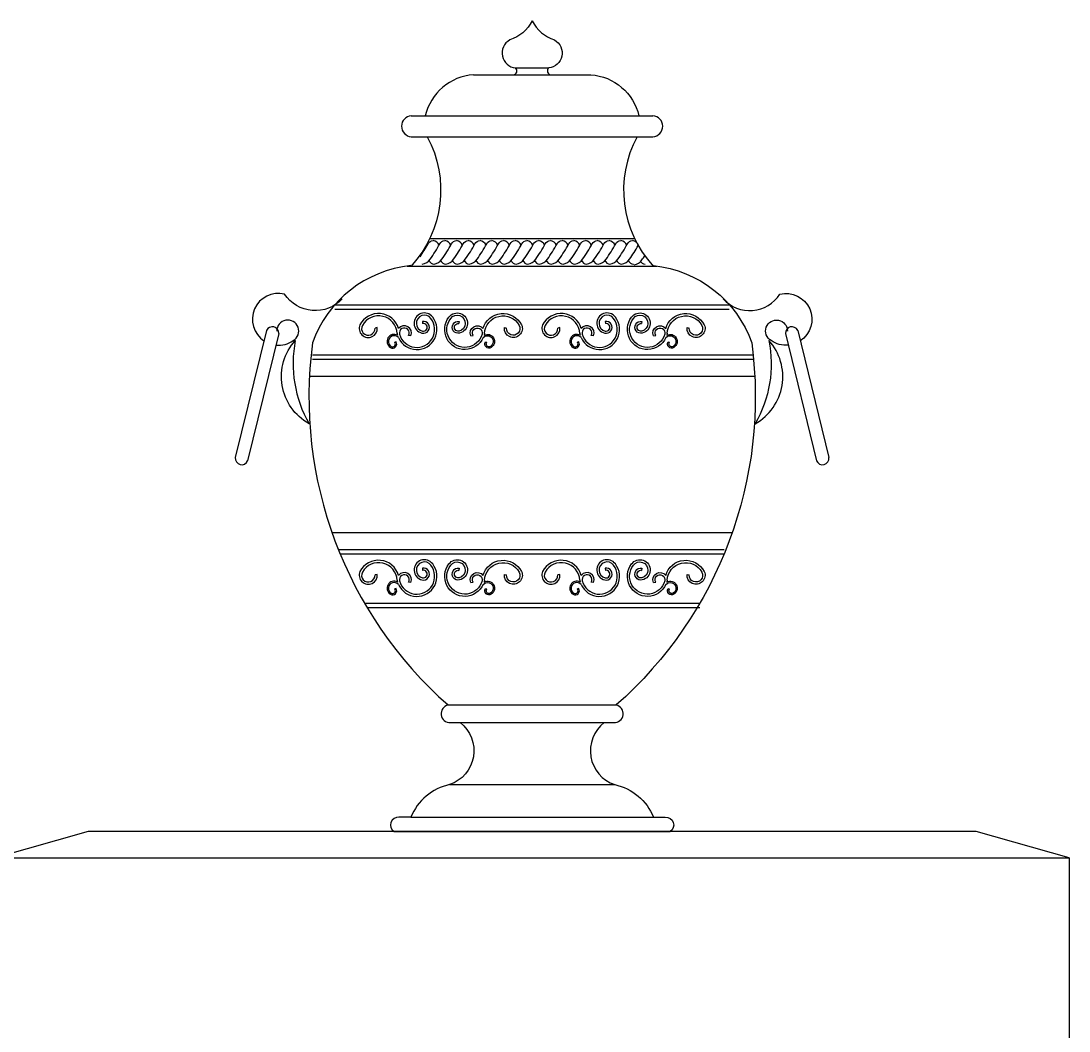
# Model space of a CAD drawing. Header units: metres. Extents: x 391 to 4074, y 4249 to 5891.
# Drawn here: x 3284 to 4074, y 5128 to 5891 of the extents above; entities that cross this region are included whole.
import ezdxf

# ---------------------------------------------------------------- set-up
doc = ezdxf.new("R2010")
doc.units = ezdxf.units.M
doc.layers.add('4', color=4, linetype='Continuous')

msp = doc.modelspace()

# ---------------------------------------------------------------- linework, layer by layer
for p, q in [((3656.75, 5855.02), (3681.72, 5855.02)), ((3625.03, 5849.95), (3713.44, 5849.95)), ((3578.08, 5818.99), (3760.39, 5818.99)), ((3578.08, 5803.17), (3760.39, 5803.17)), ((3592.01, 5726.46), (3746.46, 5726.46)), ((3575.05, 5705.44), (3763.42, 5705.44)), ((3520.5, 5676.19), (3817.98, 5676.19)), ((3520.5, 5672.99), (3817.98, 5672.99)), ((3586.52, 5663.82), (3586.65, 5662.15)), ((3614.15, 5663.82), (3614.02, 5662.15)), ((3724.33, 5663.82), (3724.46, 5662.15)), ((3751.95, 5663.82), (3751.82, 5662.15)), ((3552.37, 5659.1), (3550.73, 5658.69)), ((3577.77, 5653.03), (3576, 5653.21)), ((3622.9, 5653.03), (3624.67, 5653.21)), ((3648.3, 5659.1), (3649.94, 5658.69)), ((3690.17, 5659.1), (3688.53, 5658.69)), ((3715.57, 5653.03), (3713.8, 5653.21)), ((3760.71, 5653.03), (3762.48, 5653.21)), ((3786.11, 5659.1), (3787.75, 5658.69)), ((3566.63, 5648.37), (3565.58, 5648.13)), ((3634.04, 5648.37), (3635.09, 5648.13)), ((3704.43, 5648.37), (3703.38, 5648.13)), ((3771.85, 5648.37), (3772.9, 5648.13)), ((3503.57, 5638.6), (3835.97, 5638.6)), ((3503.57, 5635.4), (3835.97, 5635.4)), ((3501.26, 5622.6), (3837.21, 5622.6)), ((3518.18, 5504.46), (3820.29, 5504.46)), ((3522.98, 5491.66), (3814.2, 5491.66)), ((3524.28, 5488.46), (3814.2, 5488.46)), ((3552.37, 5472.88), (3550.73, 5472.47)), ((3586.52, 5477.6), (3586.65, 5475.93)), ((3614.15, 5477.6), (3614.02, 5475.93)), ((3648.3, 5472.88), (3649.94, 5472.47)), ((3690.17, 5472.88), (3688.53, 5472.47)), ((3724.33, 5477.6), (3724.46, 5475.93)), ((3751.95, 5477.6), (3751.82, 5475.93)), ((3786.11, 5472.88), (3787.75, 5472.47)), ((3577.77, 5466.81), (3576, 5466.98)), ((3622.9, 5466.81), (3624.67, 5466.98)), ((3715.57, 5466.81), (3713.8, 5466.98)), ((3760.71, 5466.81), (3762.48, 5466.98)), ((3566.63, 5462.15), (3565.58, 5461.9)), ((3634.04, 5462.15), (3635.09, 5461.9)), ((3704.43, 5462.15), (3703.38, 5461.9)), ((3771.85, 5462.15), (3772.9, 5461.9)), ((3542.73, 5451.12), (3795.74, 5451.12)), ((3544.61, 5447.92), (3795.74, 5447.92)), ((3605.78, 5374.35), (3732.69, 5374.35)), ((3606.98, 5361.06), (3731.49, 5361.06)), ((3606.97, 5314.26), (3731.5, 5314.26)), ((3577.75, 5289.63), (3760.72, 5289.63)), ((3565.09, 5278.89), (3773.38, 5278.89))]:
    msp.add_line(p, q)
for points in [[(3669.24, 5890.52, -0.2), (3652.33, 5876.16, 0.73), (3656.75, 5855.02, -0.9)], [(3625.03, 5849.95, 0.33), (3588.67, 5818.91, 1.3)], [(3590.05, 5803.17, -0.32), (3577.91, 5705.53, 0.62)], [(3584.81, 5712.65, 0.02), (3590.7, 5722.26, -0.25), (3594.54, 5724.75, -3.4)], [(3586.36, 5707.05, 0.2), (3592.29, 5710.68, 0.03), (3599.55, 5722.26, -0.25), (3603.39, 5724.75, -3.4)], [(3595.21, 5707.05, 0.2), (3601.13, 5710.68, 0.03), (3608.4, 5722.26, -0.25), (3612.23, 5724.75, -3.4)], [(3604.05, 5707.05, 0.2), (3609.98, 5710.68, 0.03), (3617.25, 5722.26, -0.25), (3621.08, 5724.75, -3.4)], [(3612.9, 5707.05, 0.2), (3618.83, 5710.68, 0.03), (3626.09, 5722.26, -0.25), (3629.93, 5724.75, -3.4)], [(3621.75, 5707.05, 0.2), (3627.68, 5710.68, 0.03), (3634.94, 5722.26, -0.25), (3638.78, 5724.75, -3.4)], [(3630.6, 5707.05, 0.2), (3636.52, 5710.68, 0.03), (3643.79, 5722.26, -0.25), (3647.62, 5724.75, -3.4)], [(3639.44, 5707.05, 0.2), (3645.37, 5710.68, 0.03), (3652.64, 5722.26, -0.25), (3656.47, 5724.75, -3.4)], [(3648.29, 5707.05, 0.2), (3654.22, 5710.68, 0.03), (3661.48, 5722.26, -0.25), (3665.32, 5724.75, -3.4)], [(3657.14, 5707.05, 0.2), (3663.06, 5710.68, 0.03), (3670.33, 5722.26, -0.25), (3674.16, 5724.75, -3.4)], [(3665.99, 5707.05, 0.2), (3671.91, 5710.68, 0.03), (3679.18, 5722.26, -0.25), (3683.01, 5724.75, -3.4)], [(3674.83, 5707.05, 0.2), (3680.76, 5710.68, 0.03), (3688.02, 5722.26, -0.25), (3691.86, 5724.75, -3.4)], [(3683.68, 5707.05, 0.2), (3689.61, 5710.68, 0.03), (3696.87, 5722.26, -0.25), (3700.71, 5724.75, -3.4)], [(3692.53, 5707.05, 0.2), (3698.45, 5710.68, 0.03), (3705.72, 5722.26, -0.25), (3709.55, 5724.75, -3.4)], [(3701.37, 5707.05, 0.2), (3707.3, 5710.68, 0.03), (3714.57, 5722.26, -0.25), (3718.4, 5724.75, -3.4)], [(3710.22, 5707.05, 0.2), (3716.15, 5710.68, 0.03), (3723.41, 5722.26, -0.25), (3727.25, 5724.75, -3.4)], [(3719.07, 5707.05, 0.2), (3725, 5710.68, 0.03), (3732.26, 5722.26, -0.25), (3736.1, 5724.75, -3.4)], [(3727.92, 5707.05, 0.2), (3733.84, 5710.68, 0.03), (3741.11, 5722.26, -0.25), (3744.94, 5724.75, -3.4)], [(3736.76, 5707.05, 0.2), (3742.69, 5710.68, 0.03), (3749.28, 5721.04, -0.25)], [(3746.12, 5706.56, 0.2), (3752.05, 5710.19, 0.01), (3754.21, 5713.33, -0.25)], [(3577.62, 5705.88, 0.29), (3503.57, 5647.56, 0.25), (3605.78, 5374.35, 2.21)], [(3526.01, 5680.9, -0.49), (3482.45, 5684.4, 0.84), (3466.96, 5649.04, 1.77)], [(3568.51, 5658.38, 0.68), (3539.37, 5661.21, 1.29), (3552.37, 5659.1, 1.26)], [(3568.36, 5651.54, 1.13), (3594.21, 5667, 1.44), (3586.15, 5654.93, 1.22), (3586.52, 5663.82, 1.25)], [(3632.3, 5651.54, -1.13), (3606.46, 5667, -1.44), (3614.52, 5654.93, -1.22), (3614.15, 5663.82, -1.25)], [(3632.16, 5658.38, -0.68), (3661.3, 5661.21, -1.29), (3648.3, 5659.1, -1.26)], [(3706.31, 5658.38, 0.68), (3677.17, 5661.21, 1.29), (3690.17, 5659.1, 1.26)], [(3706.17, 5651.54, 1.13), (3732.02, 5667, 1.44), (3723.95, 5654.93, 1.22), (3724.33, 5663.82, 1.25)], [(3770.11, 5651.54, -1.13), (3744.26, 5667, -1.44), (3752.33, 5654.93, -1.22), (3751.95, 5663.82, -1.25)], [(3769.97, 5658.38, -0.68), (3799.11, 5661.21, -1.29), (3786.11, 5659.1, -1.26)], [(3476.07, 5645.9, 0.18), (3488.94, 5649.38, 1.77), (3476.67, 5656.38, -1.23)], [(3567.42, 5654.72, 0.75), (3541.16, 5660.83, 1.31), (3550.73, 5658.69, 1.25)], [(3576, 5653.21, 1.51), (3569.2, 5654.15, 1.22), (3592.88, 5666, 1.44), (3586.54, 5656.55, 1.25), (3586.65, 5662.15, 1.7)], [(3624.67, 5653.21, -1.51), (3631.46, 5654.15, -1.22), (3607.79, 5666, -1.44), (3614.13, 5656.55, -1.25), (3614.02, 5662.15, -1.7)], [(3633.24, 5654.72, -0.75), (3659.5, 5660.83, -1.31), (3649.94, 5658.69, -1.25)], [(3705.23, 5654.72, 0.75), (3678.97, 5660.83, 1.31), (3688.53, 5658.69, 1.25)], [(3713.8, 5653.21, 1.51), (3707.01, 5654.15, 1.22), (3730.68, 5666, 1.44), (3724.34, 5656.55, 1.25), (3724.46, 5662.15, 1.7)], [(3762.48, 5653.21, -1.51), (3769.27, 5654.15, -1.22), (3745.59, 5666, -1.44), (3751.94, 5656.55, -1.25), (3751.82, 5662.15, -1.7)], [(3771.05, 5654.72, -0.75), (3797.31, 5660.83, -1.31), (3787.75, 5658.69, -1.25)], [(3862.4, 5645.9, -0.18), (3849.53, 5649.38, -1.77), (3861.8, 5656.38, 1.23)], [(3567.71, 5653.33, 0.98), (3562.34, 5644.11, 0.79), (3566.63, 5648.37, 0.73)], [(3568.36, 5651.54, 1.16), (3562.86, 5644.96, 0.85), (3565.58, 5648.13, 0.92)], [(3567.42, 5654.81, 0.05), (3567.6, 5653.72, 0.01), (3567.71, 5653.33, 1.44)], [(3577.77, 5653.03, 0.88), (3568.51, 5658.38, 1.22)], [(3622.9, 5653.03, -0.88), (3632.16, 5658.38, -1.22)], [(3632.3, 5651.54, -1.16), (3637.8, 5644.96, -0.85), (3635.09, 5648.13, -0.92)], [(3633.25, 5654.81, -0.05), (3633.07, 5653.72, -0.01), (3632.96, 5653.33, -1.44)], [(3632.96, 5653.33, -0.98), (3638.33, 5644.11, -0.79), (3634.04, 5648.37, -0.73)], [(3705.51, 5653.33, 0.98), (3700.15, 5644.11, 0.79), (3704.43, 5648.37, 0.73)], [(3706.17, 5651.54, 1.16), (3700.67, 5644.96, 0.85), (3703.38, 5648.13, 0.92)], [(3705.22, 5654.81, 0.05), (3705.4, 5653.72, 0.01), (3705.51, 5653.33, 1.44)], [(3715.57, 5653.03, 0.88), (3706.31, 5658.38, 1.22)], [(3760.71, 5653.03, -0.88), (3769.97, 5658.38, -1.22)], [(3770.11, 5651.54, -1.16), (3775.61, 5644.96, -0.85), (3772.9, 5648.13, -0.92)], [(3771.05, 5654.81, -0.05), (3770.88, 5653.72, -0.01), (3770.77, 5653.33, -1.44)], [(3770.77, 5653.33, -0.98), (3776.13, 5644.11, -0.79), (3771.85, 5648.37, -0.73)], [(3490.6, 5649.38, 0.18), (3500.95, 5586.57), (3500.95, 5586.57, -0.48), (3490.6, 5649.38)], [(3568.51, 5472.16, 0.68), (3539.37, 5474.99, 1.29), (3552.37, 5472.88, 1.26)], [(3567.42, 5468.5, 0.75), (3541.16, 5474.61, 1.31), (3550.73, 5472.47, 1.25)], [(3568.36, 5465.32, 1.13), (3594.21, 5480.77, 1.44), (3586.15, 5468.71, 1.22), (3586.52, 5477.6, 1.25)], [(3576, 5466.98, 1.51), (3569.2, 5467.93, 1.22), (3592.88, 5479.78, 1.44), (3586.54, 5470.33, 1.25), (3586.65, 5475.93, 1.7)], [(3632.3, 5465.32, -1.13), (3606.46, 5480.77, -1.44), (3614.52, 5468.71, -1.22), (3614.15, 5477.6, -1.25)], [(3624.67, 5466.98, -1.51), (3631.46, 5467.93, -1.22), (3607.79, 5479.78, -1.44), (3614.13, 5470.33, -1.25), (3614.02, 5475.93, -1.7)], [(3632.16, 5472.16, -0.68), (3661.3, 5474.99, -1.29), (3648.3, 5472.88, -1.26)], [(3633.24, 5468.5, -0.75), (3659.5, 5474.61, -1.31), (3649.94, 5472.47, -1.25)], [(3706.31, 5472.16, 0.68), (3677.17, 5474.99, 1.29), (3690.17, 5472.88, 1.26)], [(3705.23, 5468.5, 0.75), (3678.97, 5474.61, 1.31), (3688.53, 5472.47, 1.25)], [(3706.17, 5465.32, 1.13), (3732.02, 5480.77, 1.44), (3723.95, 5468.71, 1.22), (3724.33, 5477.6, 1.25)], [(3713.8, 5466.98, 1.51), (3707.01, 5467.93, 1.22), (3730.68, 5479.78, 1.44), (3724.34, 5470.33, 1.25), (3724.46, 5475.93, 1.7)], [(3770.11, 5465.32, -1.13), (3744.26, 5480.77, -1.44), (3752.33, 5468.71, -1.22), (3751.95, 5477.6, -1.25)], [(3762.48, 5466.98, -1.51), (3769.27, 5467.93, -1.22), (3745.59, 5479.78, -1.44), (3751.94, 5470.33, -1.25), (3751.82, 5475.93, -1.7)], [(3769.97, 5472.16, -0.68), (3799.11, 5474.99, -1.29), (3786.11, 5472.88, -1.26)], [(3771.05, 5468.5, -0.75), (3797.31, 5474.61, -1.31), (3787.75, 5472.47, -1.25)], [(3577.77, 5466.81, 0.88), (3568.51, 5472.16, 1.22)], [(3622.9, 5466.81, -0.88), (3632.16, 5472.16, -1.22)], [(3715.57, 5466.81, 0.88), (3706.31, 5472.16, 1.22)], [(3760.71, 5466.81, -0.88), (3769.97, 5472.16, -1.22)], [(3567.71, 5467.1, 0.98), (3562.34, 5457.89, 0.79), (3566.63, 5462.15, 0.73)], [(3568.36, 5465.32, 1.16), (3562.86, 5458.74, 0.85), (3565.58, 5461.9, 0.92)], [(3567.42, 5468.59, 0.05), (3567.6, 5467.49, 0.01), (3567.71, 5467.1, 1.44)], [(3632.3, 5465.32, -1.16), (3637.8, 5458.74, -0.85), (3635.09, 5461.9, -0.92)], [(3633.25, 5468.59, -0.05), (3633.07, 5467.49, -0.01), (3632.96, 5467.1, -1.44)], [(3632.96, 5467.1, -0.98), (3638.33, 5457.89, -0.79), (3634.04, 5462.15, -0.73)], [(3705.51, 5467.1, 0.98), (3700.15, 5457.89, 0.79), (3704.43, 5462.15, 0.73)], [(3706.17, 5465.32, 1.16), (3700.67, 5458.74, 0.85), (3703.38, 5461.9, 0.92)], [(3705.22, 5468.59, 0.05), (3705.4, 5467.49, 0.01), (3705.51, 5467.1, 1.44)], [(3770.11, 5465.32, -1.16), (3775.61, 5458.74, -0.85), (3772.9, 5461.9, -0.92)], [(3771.05, 5468.59, -0.05), (3770.88, 5467.49, -0.01), (3770.77, 5467.1, -1.44)], [(3770.77, 5467.1, -0.98), (3776.13, 5457.89, -0.79), (3771.85, 5462.15, -0.73)], [(3614.88, 5361.06, -0.6), (3606.97, 5314.26, 0.25), (3577.75, 5289.63), (3568.79, 5289.63, 0.78), (3565.09, 5278.89, 2.14)]]:
    msp.add_lwpolyline(points, format="xyb")
for points in [[(3468.91, 5657), (3445.32, 5560.99)], [(3478.24, 5654.71), (3454.65, 5558.7)]]:
    msp.add_lwpolyline(points)
for centre, radius, start, end in [((3654.72, 5852.81), 3, 280.17, 47.48), ((3578.68, 5811.08), 7.93, 94.32, 265.68), ((3593.94, 5719.16), 5.62, 23.6, 83.85), ((3602.78, 5719.16), 5.62, 23.6, 83.85), ((3611.63, 5719.16), 5.62, 23.6, 83.85), ((3620.48, 5719.16), 5.62, 23.6, 83.85), ((3629.33, 5719.16), 5.62, 23.6, 83.85), ((3638.17, 5719.16), 5.62, 23.6, 83.85), ((3647.02, 5719.16), 5.62, 23.6, 83.85), ((3655.87, 5719.16), 5.62, 23.6, 83.85), ((3664.72, 5719.16), 5.62, 23.6, 83.85), ((3673.56, 5719.16), 5.62, 23.6, 83.85), ((3682.41, 5719.16), 5.62, 23.6, 83.85), ((3691.26, 5719.16), 5.62, 23.6, 83.85), ((3700.1, 5719.16), 5.62, 23.6, 83.85), ((3708.95, 5719.16), 5.62, 23.6, 83.85), ((3717.8, 5719.16), 5.62, 23.6, 83.85), ((3726.65, 5719.16), 5.62, 23.6, 83.85), ((3735.49, 5719.16), 5.62, 23.6, 83.85), ((3744.34, 5719.16), 5.62, 23.6, 83.85), ((3585.09, 5719.16), 5.62, 23.6, 32.46), ((3595.46, 5711.43), 4.38, 203.63, 266.66), ((3604.31, 5711.43), 4.38, 203.63, 266.66), ((3613.16, 5711.43), 4.38, 203.63, 266.66), ((3622, 5711.43), 4.38, 203.63, 266.66), ((3630.85, 5711.43), 4.38, 203.63, 266.66), ((3639.7, 5711.43), 4.38, 203.63, 266.66), ((3648.55, 5711.43), 4.38, 203.63, 266.66), ((3657.39, 5711.43), 4.38, 203.63, 266.66), ((3666.24, 5711.43), 4.38, 203.63, 266.66), ((3675.09, 5711.43), 4.38, 203.63, 266.66), ((3683.94, 5711.43), 4.38, 203.63, 266.66), ((3692.78, 5711.43), 4.38, 203.63, 266.66), ((3701.63, 5711.43), 4.38, 203.63, 266.66), ((3710.48, 5711.43), 4.38, 203.63, 266.66), ((3719.32, 5711.43), 4.38, 203.63, 266.66), ((3728.17, 5711.43), 4.38, 203.63, 266.66), ((3737.02, 5711.43), 4.38, 203.63, 266.66), ((3745.87, 5711.43), 4.38, 203.63, 266.66), ((3754.71, 5711.43), 4.38, 203.63, 266.66), ((3473.32, 5654.83), 4.91, 358.52, 153.87), ((3865.15, 5654.83), 4.91, 26.13, 181.48), ((3450.15, 5560.51), 4.85, 174.3, 338.09), ((3888.32, 5560.51), 4.85, 201.91, 5.7), ((3607.29, 5367.78), 6.73, 102.95, 272.63)]:
    msp.add_arc(centre, radius, start, end)
at = {"layer": '4'}
for p, q in [((3264.24, 5258.89), (4074.24, 5258.89)), ((4074.24, 5258.89), (4074.24, 4848.37))]:
    msp.add_line(p, q, dxfattribs=at)
for points in [[(3669.24, 5890.52, 0.2), (3686.15, 5876.16, -0.73), (3681.72, 5855.02, 0.9)], [(3713.44, 5849.95, -0.33), (3749.8, 5818.91, -1.3)], [(3748.42, 5803.17, 0.32), (3760.56, 5705.53, -0.62)], [(3760.86, 5705.88, -0.29), (3834.9, 5647.56, -0.25), (3732.69, 5374.35, -2.21)], [(3813.39, 5680.9, 0.5), (3856.02, 5684.4, -0.84), (3871.52, 5649.04, -1.77)], [(3847.88, 5649.38, -0.18), (3837.52, 5586.57), (3837.52, 5586.57, 0.48), (3847.88, 5649.38)], [(3723.59, 5361.06, 0.6), (3731.5, 5314.26, -0.25), (3760.72, 5289.63), (3769.69, 5289.63, -0.78), (3773.38, 5278.89, -2.14)]]:
    msp.add_lwpolyline(points, format="xyb", dxfattribs=at)
for points in [[(3860.24, 5654.71), (3883.83, 5558.7)], [(3869.56, 5657), (3893.15, 5560.99)], [(4074.24, 5258.89), (4004.24, 5278.89), (3334.24, 5278.89), (3264.24, 5258.89)]]:
    msp.add_lwpolyline(points, dxfattribs=at)
for centre, radius, start, end in [((3683.75, 5852.81), 3, 132.52, 259.83), ((3759.79, 5811.08), 7.93, 274.32, 85.68), ((3731.18, 5367.78), 6.73, 267.37, 77.05)]:
    msp.add_arc(centre, radius, start, end, dxfattribs=at)

doc.saveas('drawing.dxf')
